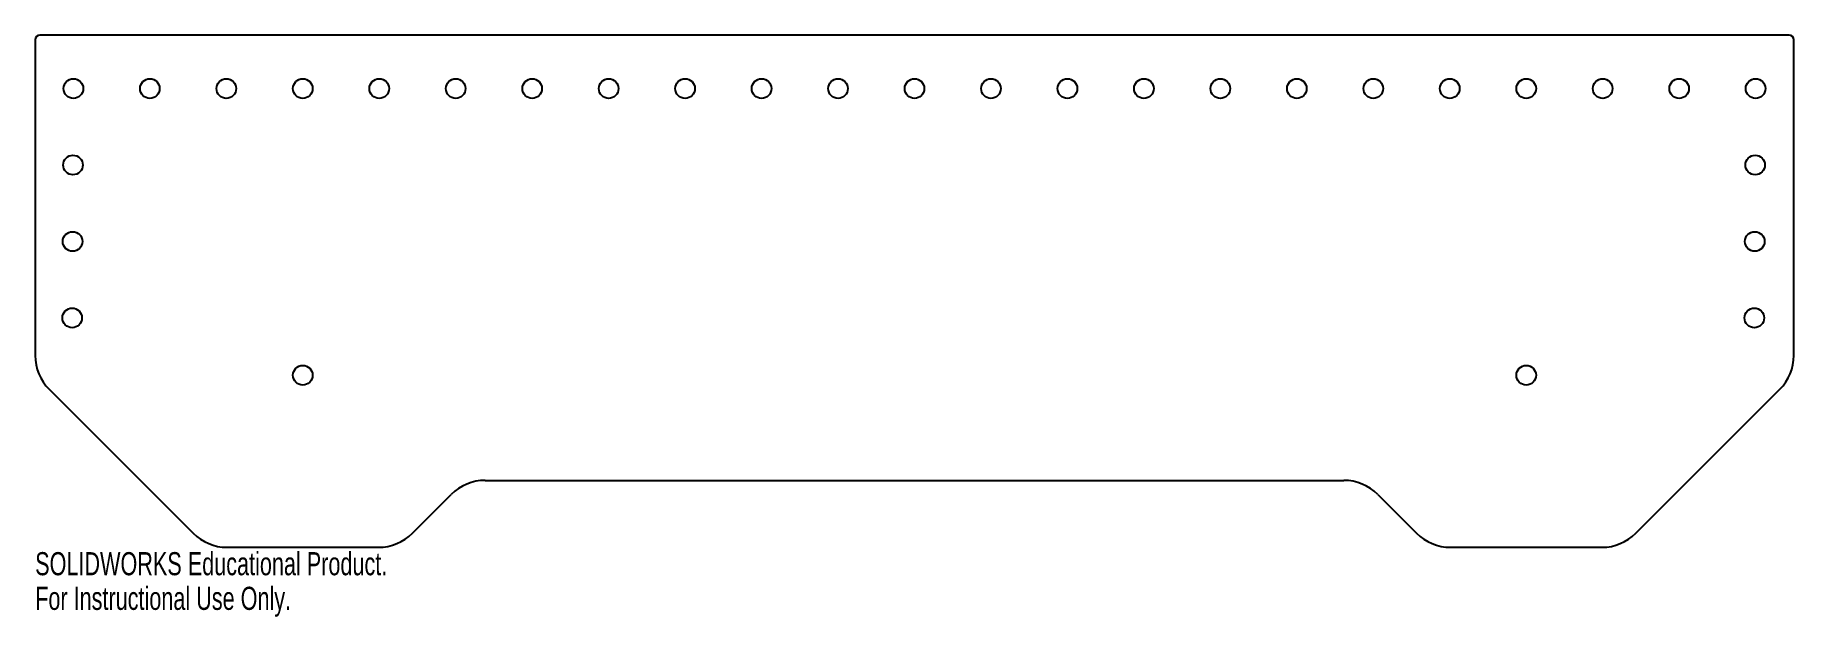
# Model space of a CAD drawing. Header units: millimetres. Extents: x -184 to 184, y -62 to 60.
import ezdxf

# ---------------------------------------------------------------- set-up
doc = ezdxf.new("R2010")
doc.units = ezdxf.units.MM
doc.styles.add('SLDTEXTSTYLE0', font='TXT', dxfattribs={"width": 0.7})

msp = doc.modelspace()

# ---------------------------------------------------------------- linework, layer by layer
at = {"color": 7, "linetype": 'Continuous', "lineweight": 25}
for p, q in [((183, 59.59), (-183, 59.59)), ((-184, 58.59), (-184, -7.45)), ((184, -7.45), (184, 58.59)), ((-181.07, -14.52), (-150.93, -44.66)), ((150.93, -44.66), (181.07, -14.52)), ((-105.07, -44.66), (-96.93, -36.52)), ((-89.86, -33.59), (89.86, -33.59)), ((96.93, -36.52), (105.07, -44.66)), ((-143.86, -47.59), (-112.14, -47.59)), ((112.14, -47.59), (143.86, -47.59))]:
    msp.add_line(p, q, dxfattribs=at)
for centre in [(-176, 48.41), (-160, 48.41), (-144, 48.41), (-128, 48.41), (-112, 48.41), (-96, 48.41), (-80, 48.41), (-64, 48.41), (-48, 48.41), (-32, 48.41), (-16, 48.41), (0, 48.41), (16, 48.41), (32, 48.41), (48, 48.41), (64, 48.41), (80, 48.41), (96, 48.41), (112, 48.41), (128, 48.41), (144, 48.41), (160, 48.41), (176, 48.41), (-176.09, 32.41), (175.91, 32.41), (-176.17, 16.41), (175.83, 16.41), (-176.26, 0.41), (175.74, 0.41), (-128, -11.59), (128, -11.59)]:
    msp.add_circle(centre, 2.05, dxfattribs=at)
for centre, radius, start, end in [((-183, 58.59), 1, 90, 180), ((183, 58.59), 1, 0, 90), ((-174, -7.45), 10, 180, 225), ((174, -7.45), 10, 315, 0), ((-89.86, -43.59), 10, 90, 135), ((89.86, -43.59), 10, 45, 90), ((-143.86, -37.59), 10, 225, 270), ((-112.14, -37.59), 10, 270, 315), ((112.14, -37.59), 10, 225, 270), ((143.86, -37.59), 10, 270, 315)]:
    msp.add_arc(centre, radius, start, end, dxfattribs=at)

# ---------------------------------------------------------------- texts
at = {"color": 7, "linetype": 'Continuous', "char_height": 4.8336, "attachment_point": 1, "style": 'SLDTEXTSTYLE0'}
for s, insert in [('SOLIDWORKS Educational Product.', (-184, -48.61)), ('For Instructional Use Only.', (-184, -55.86))]:
    msp.add_mtext(s, dxfattribs=dict(at, insert=insert))

doc.saveas('drawing.dxf')
